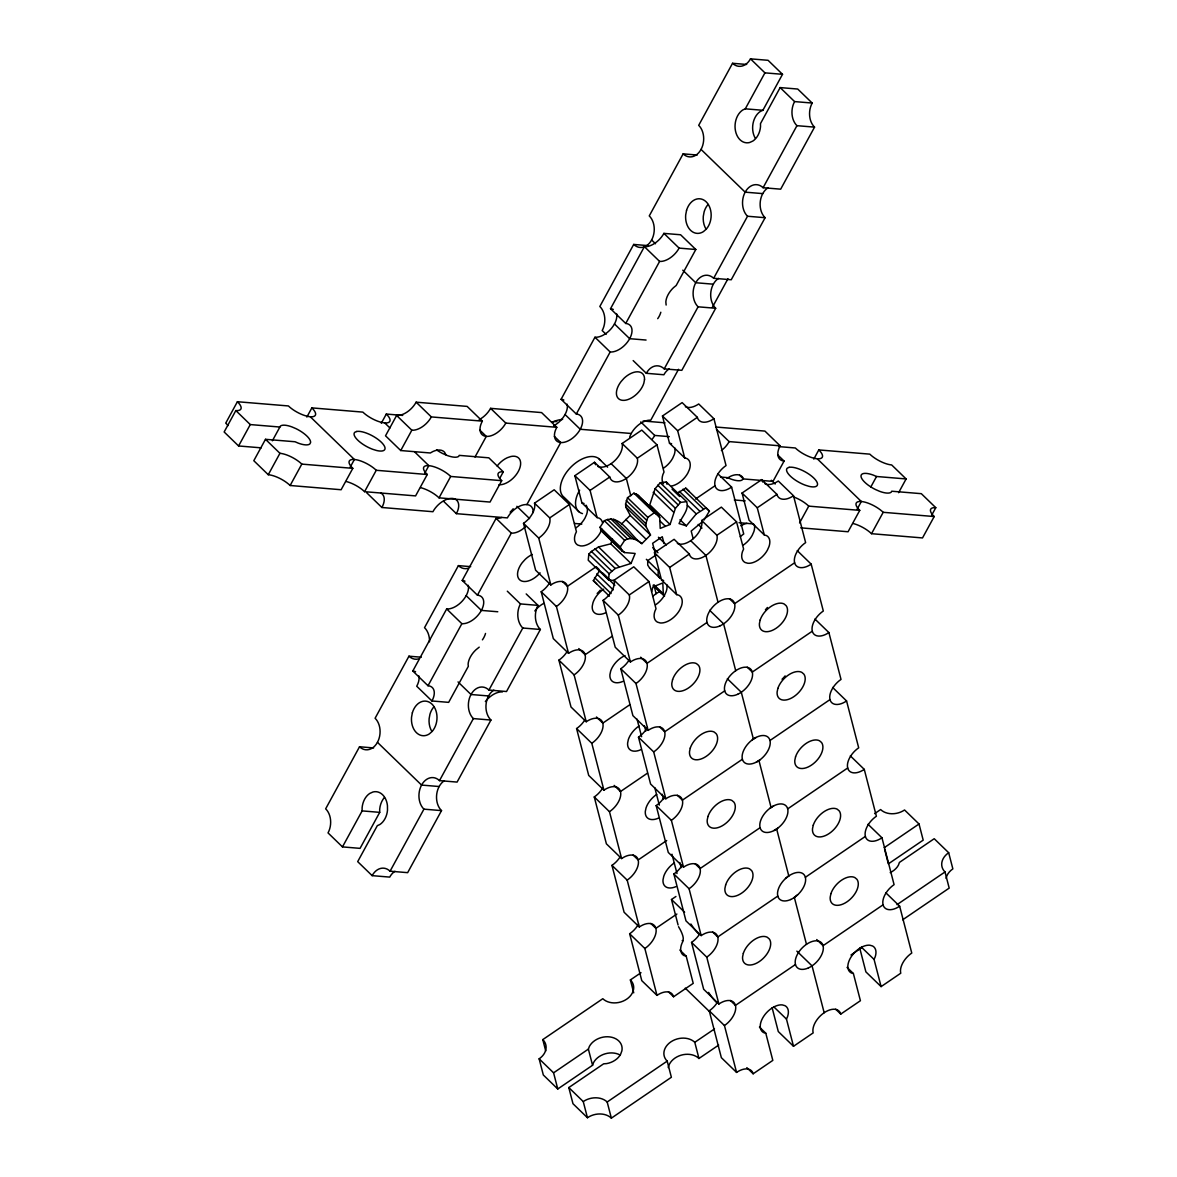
<?xml version="1.0" encoding="UTF-8"?>
<svg xmlns="http://www.w3.org/2000/svg" width="1177" height="1177" viewBox="0 0 1177 1177"><rect width="100%" height="100%" fill="white"/><g stroke="black" fill="none" stroke-linecap="round" stroke-linejoin="round"><path stroke-width="1.5" d="M612.452 538.845L610.731 543.833L598.534 546.937L591.428 551.439L588.838 554.117L588.235 560.223L608.524 579.864L613.703 580.541M608.524 579.864L609.112 573.773L615.203 568.462L631.019 563.474L635.153 553.455L624.604 552.557L622.295 551.277L602.006 531.621L600.005 527.281L604.345 520.72C620.411 512.981 630.74 536.756 641.862 543.642L650.498 535.02L646.099 526.752L625.811 507.096L625.575 504.036L627.518 497.694L633.947 493.163L638.243 495.414L658.532 515.07L659.694 517.497L660.209 528.414L670.051 524.471L675.407 508.317L680.541 502.402L686.603 501.637C689.472 509.729 681.88 516.688 679.055 523.588L686.338 525.854L696.284 513.922L706.023 507.802L709.407 511.098L704.037 520.043M646.099 526.752L645.849 523.677L647.791 517.35L654.235 512.819L658.532 515.07M686.603 501.637L666.329 481.982L660.253 482.747L655.118 488.661L649.778 504.815L670.051 524.471M651.675 591.575L652.955 586.882L662.798 582.953L663.313 593.855L664.49 596.298L653.073 585.249M640.994 972.717L630.386 979.926A17.346 13.315 -14.5 0 1 626.738 999.141A17.346 13.315 -14.5 0 1 602.801 998.714L542.788 1039.6A17.346 13.315 -14.5 0 1 539.14 1058.829L543.318 1074.984L557.766 1088.99L592.561 1065.273L588.382 1049.119L589.397 1046.382A17.346 13.315 -14.5 0 1 609.966 1036.937A17.346 13.315 -14.5 0 1 621.883 1050.826L620.588 1054.327A17.346 13.315 -14.5 0 1 606.67 1063.596L603.639 1063.831L568.8 1087.563L572.978 1103.717L587.441 1117.723A17.346 13.315 -14.5 0 1 611.363 1118.15L671.376 1077.264L667.197 1061.11A17.346 13.315 -14.5 0 1 670.846 1041.88A17.346 13.315 -14.5 0 1 694.783 1042.307L714.498 1028.933M592.561 1065.273L593.576 1062.551A17.346 13.315 -14.5 0 1 620.029 1054.975M596.71 583.91L593.326 580.614L599.652 570.536L614.865 585.278M601.859 529.091L600.211 532.813A17.346 10.078 -45.9 0 1 580.658 545.922L577.922 545.142A17.346 10.078 -45.9 0 1 575.288 534.255L576.421 531.71L569.388 504.506L554.176 489.779L534.52 503.167A17.346 10.078 -45.9 0 1 523.515 523.338L535.623 570.198L550.836 584.94A17.346 10.078 -45.9 0 1 567.417 586.308L595.93 566.887M796.844 951.134L812.056 965.876L824.165 1012.735A17.346 10.078 -45.9 0 0 813.16 1032.906L793.504 1046.294L786.471 1019.091L787.59 1016.56A17.346 10.078 -45.9 0 0 784.971 1005.673L782.234 1004.893A17.346 10.078 -45.9 0 0 763.814 1016.148A17.346 10.078 -45.9 0 0 763.652 1032.612L765.786 1033.215L772.818 1060.389L753.148 1073.792A17.346 10.078 -45.9 0 0 736.567 1072.409L721.354 1057.667L709.245 1010.808A17.346 10.078 -45.9 0 0 717.455 1002.245M885.707 892.681L899.655 906.187L911.763 953.046A17.346 10.078 -45.9 0 0 900.758 973.217L881.102 986.62L874.07 959.417L875.188 956.872A17.346 10.078 -45.9 0 0 872.569 945.984L869.832 945.205A17.346 10.078 -45.9 0 0 851.412 956.46A17.346 10.078 -45.9 0 0 851.251 972.923L853.384 973.541L860.416 1000.715L840.746 1014.103A17.346 10.078 -45.9 0 0 824.165 1012.735M414.569 451.821L428.84 465.651A17.346 6.076 28.6 0 0 427.266 474.508L376.257 470.285A17.346 6.076 28.6 0 0 354.395 459.486L310.272 416.746A17.346 6.076 28.6 0 1 288.409 405.947L237.401 401.725L225.734 423.117A17.346 6.076 28.6 0 1 227.955 425.633M237.401 401.725A17.346 6.076 28.6 0 1 235.827 410.567L224.145 431.974L238.593 445.965L261.235 447.848M238.593 445.965L250.274 424.573L279.876 427.03L280.406 426.089A17.346 6.076 28.6 0 1 291.999 426.942L296.045 428.678A17.346 6.076 28.6 0 1 310.581 442.581L309.816 443.979A17.346 6.076 28.6 0 1 298.208 443.126L295.059 441.758L265.487 439.315L253.805 460.707L268.268 474.714A17.346 6.076 28.6 0 1 290.13 485.498L341.124 489.735L352.806 468.343A17.346 6.076 28.6 0 1 354.395 459.486L350.216 467.122M272.373 440.786L279.876 427.03M268.268 474.714L279.935 453.307L265.487 439.315M306.859 417.055L311.861 407.889L362.854 412.112A17.346 6.076 28.6 0 0 384.732 422.911L389.911 427.942M290.13 485.498L301.812 464.106L352.806 468.343M381.304 423.234L386.306 414.054L402.696 415.422M474.993 457.059L486.292 436.387A17.346 10.078 -45.9 0 1 482.349 421.145L467.137 406.403L416.128 402.181A17.346 10.078 -45.9 0 1 396.62 415.466L385.526 435.799L400.739 450.541L430.341 452.983L432.842 451.556A17.346 10.078 -45.9 0 1 444.656 452.351L445.892 454.793M346.097 481.467A17.346 6.076 28.6 0 1 364.576 491.677L376.257 470.285M400.739 450.541L411.832 430.208A17.346 10.078 -45.9 0 0 431.341 416.923L482.349 421.145M424.676 473.301L428.84 465.651A17.346 6.076 28.6 0 1 450.703 476.45L501.711 480.672A17.346 6.076 28.6 0 1 503.3 471.83L488.838 457.824L459.236 455.367L458.721 456.308A17.346 6.076 28.6 0 1 447.113 455.455L443.082 453.719A17.346 6.076 28.6 0 1 436.623 449.923M427.266 474.508L415.584 495.9L364.576 491.677M420.542 487.631A17.346 6.076 28.6 0 1 439.036 497.842L450.703 476.45M499.96 477.936L503.3 471.83M501.711 480.672L490.029 502.064L439.036 497.842M439.153 786.53L421.572 785.074L377.449 742.334A17.346 12.741 -85.3 0 1 359.529 746.762L325.661 808.82A17.346 12.741 -85.3 0 1 328.03 832.904L342.478 846.896L360.059 848.367L379.715 812.351L379.685 809.276A17.346 12.741 -85.3 0 1 384.482 797.403M421.278 657.222L408.963 656.192L375.095 718.25A17.346 12.741 -85.3 0 1 377.449 742.334M470.697 566.652L458.397 565.622L424.529 627.665A17.346 12.741 -85.3 0 1 429.517 641.803M655.515 243.771L651.617 239.99A17.346 12.741 -85.3 0 1 633.697 244.433L599.829 306.476A17.346 12.741 -85.3 0 1 602.183 330.56L606.126 334.386M762.755 193.616L745.159 192.16L701.051 149.42A17.346 12.741 -85.3 0 1 683.131 153.863L649.263 215.906A17.346 12.741 -85.3 0 1 651.617 239.99M755.354 138.356A17.346 12.741 -85.3 0 1 760.371 111.418L762.887 110.285L782.514 74.313L768.066 60.307L750.485 58.85A17.346 12.741 -85.3 0 1 732.55 63.293L698.697 125.336A17.346 12.741 -85.3 0 1 701.051 149.42M479.216 647.144L475.758 649.969A17.346 10.078 -45.9 0 0 468.108 664.24L468.314 666.344L448.658 702.36L431.944 700.977A17.346 10.078 -45.9 0 0 428.016 685.735L412.803 671.008L446.657 608.95A17.346 10.078 -45.9 0 0 462.296 601.05A17.346 10.078 -45.9 0 0 468.24 585.293M428.016 685.735L461.87 623.692A17.346 10.078 -45.9 0 0 481.378 610.407A17.346 10.078 -45.9 0 0 477.435 595.165L462.223 580.438L496.091 518.38A17.346 10.078 -45.9 0 0 501.785 517.453M526.869 504.595L560.738 442.552A17.346 10.078 -45.9 0 0 580.246 429.267A17.346 10.078 -45.9 0 0 576.303 414.024L561.091 399.283L594.959 337.24A17.346 10.078 -45.9 0 0 610.598 329.339A17.346 10.078 -45.9 0 0 616.542 313.582M576.303 414.024L610.172 351.982A17.346 10.078 -45.9 0 0 629.68 338.682A17.346 10.078 -45.9 0 0 625.737 323.454L610.525 308.712L644.393 246.67A17.346 10.078 -45.9 0 0 663.902 233.384L680.6 234.767L695.813 249.495L676.187 285.481L673.479 287.688A17.346 10.078 -45.9 0 0 665.844 301.959L666.138 305.049M477.435 595.165L511.304 533.122A17.346 10.078 -45.9 0 0 525.354 526.84M625.737 323.454L659.606 261.412A17.346 10.078 -45.9 0 0 679.114 248.112L695.813 249.495M342.478 846.896L362.133 810.894L362.104 807.819A17.346 12.741 -85.3 0 1 369.769 793.43L372.977 791.989A17.346 12.741 -85.3 0 1 387.454 805.642L387.498 810.159A17.346 12.741 -85.3 0 1 379.833 824.533L377.317 825.666L357.69 861.638L372.138 875.644L389.719 877.1A17.346 12.741 -85.3 0 1 394.972 871.289M682.763 270.166L695.739 282.73A17.346 12.741 -85.3 0 1 713.659 278.287L747.527 216.244A17.346 12.741 -85.3 0 1 745.159 192.16A17.346 12.741 -85.3 0 1 763.093 187.717L780.675 189.173L814.543 127.131A17.346 12.741 -85.3 0 1 812.189 103.046L797.726 89.04L780.145 87.584L760.489 123.6L760.519 126.675A17.346 12.741 -85.3 0 1 752.853 141.049L749.646 142.505A17.346 12.741 -85.3 0 1 735.507 131.044A17.346 12.741 -85.3 0 1 742.79 109.961L745.291 108.828L764.932 72.856L782.514 74.313M372.138 875.644A17.346 12.741 -85.3 0 1 390.073 871.201L423.926 809.158A17.346 12.741 -85.3 0 1 421.572 785.074A17.346 12.741 -85.3 0 1 439.492 780.631L457.088 782.087L490.941 720.044A17.346 12.741 -85.3 0 1 493.84 690.134M439.492 780.631L473.36 718.588A17.346 12.741 -85.3 0 1 471.006 694.504L458.03 681.924M488.587 695.96L471.006 694.504A17.346 12.741 -85.3 0 1 488.926 690.06L522.794 628.018A17.346 12.741 -85.3 0 1 520.44 603.919L507.302 591.192M633.167 360.574L646.305 373.3A17.346 12.741 -85.3 0 1 664.225 368.872L698.093 306.814A17.346 12.741 -85.3 0 1 695.739 282.73L713.321 284.187M763.093 187.717L796.947 125.674A17.346 12.741 -85.3 0 1 794.593 101.59L780.145 87.584M678.54 369.284L650.763 420.189A17.346 10.078 -45.9 0 0 629.636 437.211M712.35 307.344L727.975 278.714M444.406 780.704A17.346 12.741 -85.3 0 0 441.522 810.615L407.654 872.657L390.073 871.201M526.193 593.929L538.021 605.39A17.346 12.741 -85.3 0 0 540.375 629.474L506.522 691.517L488.926 690.06M718.573 278.375A17.346 12.741 -85.3 0 0 715.675 308.271L681.821 370.328L664.225 368.872M768.007 187.805A17.346 12.741 -85.3 0 0 765.109 217.701L731.241 279.758L713.659 278.287M715.763 427.016L764.932 431.091L780.145 445.833A17.346 10.078 -45.9 0 0 784.088 461.06L772.995 481.393L743.423 478.936L739.612 475.258M813.793 459.089L818.795 449.923L869.803 454.145A17.346 6.076 28.6 0 0 891.666 464.944L906.113 478.936L898.61 492.692M799.566 522.941L808.746 506.139L859.754 510.362A17.346 6.076 28.6 0 1 861.329 501.505L817.221 458.765A17.346 6.076 28.6 0 1 795.343 447.981L778.953 446.613M857.165 509.155L861.329 501.505A17.346 6.076 28.6 0 1 883.191 512.304L934.2 516.541A17.346 6.076 28.6 0 1 935.789 507.684L921.326 493.678L891.725 491.221L891.21 492.177A17.346 6.076 28.6 0 1 879.602 491.324L875.57 489.573A17.346 6.076 28.6 0 1 861.034 476.567A17.346 6.076 28.6 0 1 873.393 475.14L876.541 476.494L906.113 478.936M870.7 487.19L876.541 476.494M859.754 510.362L848.073 531.754L800.713 527.84M853.031 523.485A17.346 6.076 28.6 0 1 871.524 533.696L883.191 512.304M931.61 515.32L935.789 507.684M934.2 516.541L922.518 537.933L871.524 533.696M743.07 478.45L742.304 479.833A17.346 6.076 28.6 0 1 730.696 478.98L727.548 477.627L720.589 477.038M622.295 551.277L620.294 546.937L624.634 540.361C630.519 536.506 637.037 539.552 641.862 543.642M621.588 524L630.225 515.364L625.811 507.096M677.113 493.31L685.735 488.146L709.407 511.098M701.757 522.264L691.193 531.033L693.15 538.625M785.5 878.454L788.987 875.688M794.122 897.536L797.609 894.77M602.403 522.397A17.346 10.078 -45.9 0 0 599.24 518.204L597.107 517.586L581.894 502.844L574.862 475.685L594.532 462.281L609.745 477.023A17.346 10.078 -45.9 0 0 626.326 478.392A17.346 10.078 -45.9 0 0 637.331 458.221L656.987 444.832L641.774 430.091L622.118 443.494A17.346 10.078 -45.9 0 1 614.585 460.854A17.346 10.078 -45.9 0 1 597.769 466.416M671.537 486.042A17.346 10.078 -45.9 0 0 687.809 473.125L689.457 469.402A17.346 10.078 -45.9 0 0 686.838 458.515L684.705 457.912L669.492 443.17L662.46 415.996L682.13 402.608L697.343 417.335A17.346 10.078 -45.9 0 0 713.924 418.718L726.032 465.577A17.346 10.078 -45.9 0 0 715.027 485.748L695.519 499.033M550.836 584.94L538.728 538.08A17.346 10.078 -45.9 0 0 549.733 517.909L569.388 504.506M597.107 517.586L590.074 490.412L609.745 477.023M684.705 457.912L677.672 430.738L697.343 417.335M707.009 622.456L647.012 663.342A17.346 10.078 -45.9 0 0 630.431 661.974L615.218 647.232L603.095 600.373A17.346 10.078 -45.9 0 0 614.1 580.202L633.756 566.814L648.968 581.541L656.001 608.744L654.883 611.29A17.346 10.078 -45.9 0 0 657.502 622.162L660.238 622.957A17.346 10.078 -45.9 0 0 679.791 609.848L681.454 606.111A17.346 10.078 -45.9 0 0 678.835 595.224L676.687 594.62L661.474 579.878L654.456 552.704L674.112 539.316L689.325 554.058A17.346 10.078 -45.9 0 0 705.906 555.426A17.346 10.078 -45.9 0 0 716.911 535.255L736.567 521.867L721.354 507.125L701.698 520.514A17.346 10.078 -45.9 0 1 694.165 537.889A17.346 10.078 -45.9 0 1 677.349 543.45M736.567 521.867L743.599 549.07L742.481 551.601A17.346 10.078 -45.9 0 0 745.1 562.488L747.836 563.268A17.346 10.078 -45.9 0 0 767.389 550.159L769.052 546.437A17.346 10.078 -45.9 0 0 766.433 535.55L764.285 534.947L749.072 520.205L742.054 493.031L761.71 479.642L776.923 494.369A17.346 10.078 -45.9 0 0 793.504 495.752L805.627 542.612A17.346 10.078 -45.9 0 0 794.607 562.783L734.61 603.669L729.534 598.755M630.431 661.974L618.308 615.115A17.346 10.078 -45.9 0 0 629.312 594.944L648.968 581.541M676.687 594.62L669.669 567.446L689.325 554.058M764.285 534.947L757.267 507.773L776.923 494.369M612.114 636.316L585.116 654.721A17.346 10.078 -45.9 0 1 574.096 674.892L586.22 721.751A17.346 10.078 -45.9 0 1 602.801 723.119L629.813 704.729M724.708 690.87L664.696 731.756A17.346 10.078 -45.9 0 1 653.691 751.926L665.814 798.786A17.346 10.078 -45.9 0 1 682.395 800.154L742.393 759.268M797.256 550.645L811.188 564.151L823.312 611.01A17.346 10.078 -45.9 0 0 812.307 631.181L752.294 672.067L747.218 667.153M647.497 773.142L620.5 791.533A17.346 10.078 -45.9 0 1 609.48 811.703L621.603 858.563A17.346 10.078 -45.9 0 1 638.184 859.946L666.697 840.525M769.993 740.48L829.991 699.594A17.346 10.078 -45.9 0 1 841.011 679.423L828.888 632.564L814.94 619.058M760.092 827.681L700.08 868.567A17.346 10.078 -45.9 0 1 689.075 888.738L701.183 935.597A17.346 10.078 -45.9 0 1 717.764 936.966L777.776 896.094M787.678 808.879L847.69 767.992A17.346 10.078 -45.9 0 1 858.695 747.822L846.572 700.962L832.625 687.456M678.084 924.975L671.493 899.508L675.936 896.477M676.878 914.043L655.883 928.344A17.346 10.078 -45.9 0 1 644.864 948.515L656.987 995.374A17.346 10.078 -45.9 0 1 673.568 996.757L693.224 983.354L686.206 956.18L679.865 950.045M874.614 813.645L880.617 809.555A17.346 13.315 -14.5 0 0 904.554 809.982L919.016 823.988L923.195 840.143L888.355 863.874L884.604 849.338M805.362 877.292L865.375 836.406A17.346 10.078 -45.9 0 1 876.379 816.235L864.271 769.375L850.324 755.869M557.766 1088.99L553.587 1072.821L588.382 1049.119M884.177 847.72L919.016 823.988M795.475 964.493L735.463 1005.379A17.346 10.078 -45.9 0 1 724.458 1025.55L736.567 1072.409M868.008 824.268L881.956 837.774L894.079 884.648A17.346 10.078 -45.9 0 0 883.074 904.819L823.061 945.69L816.72 939.555M568.8 1087.563L583.248 1101.569A17.346 13.315 -14.5 0 1 607.185 1101.996L667.197 1061.11M897.006 904.657L945.013 871.951A17.346 13.315 -14.5 0 1 948.677 852.722L934.214 838.715L899.419 862.432L898.419 865.169A17.346 13.315 -14.5 0 1 890.224 872.598M902.685 919.796L949.192 888.105L945.013 871.951M850.986 954.988L861.593 947.794M668.242 1067.568A17.346 13.315 -14.5 0 1 681.086 1055.195A17.346 13.315 -14.5 0 1 698.961 1058.476L718.676 1045.088M752.353 739.774L755.987 737.479M756.355 762.122A17.346 10.078 -45.9 0 0 768.257 737.361A17.346 10.078 -45.9 0 0 743.893 749.911A17.346 10.078 -45.9 0 0 756.355 762.122L760.004 759.827M770.038 808.172L773.672 805.877M774.054 830.535A17.346 10.078 -45.9 0 0 785.956 805.774A17.346 10.078 -45.9 0 0 761.578 818.324A17.346 10.078 -45.9 0 0 774.054 830.535L777.688 828.24M682.16 940.703L682.881 940.291A17.346 4.723 55.7 0 0 680.218 929.624L678.526 926.682M726.974 478.348L730.637 476.244A17.346 10.078 -45.9 0 1 742.466 477.038L743.423 478.936M732.55 63.293L746.63 64.455M794.593 101.59L812.189 103.046M745.291 108.828L762.887 110.285M796.947 125.674L814.543 127.131M683.131 153.863L697.196 155.026M747.527 216.244L765.109 217.701M633.697 244.433L647.762 245.596M698.093 306.814L715.675 308.271M646.07 340.05L629.68 338.682L614.468 323.955M646.305 373.3L663.887 374.757A17.346 12.741 -85.3 0 1 669.139 368.945M479.201 419.63A17.346 10.078 -45.9 0 0 490.588 408.345L541.582 412.583L556.795 427.31A17.346 10.078 -45.9 0 0 560.738 442.552L554.396 436.417M643.128 420.998L664.99 422.808M479.951 430.238L486.292 436.387A17.346 10.078 -45.9 0 0 505.801 423.087L556.795 427.31M631.24 433.489L580.246 429.267L565.034 414.525M640.759 421.925L654.692 435.431L669.272 436.638M716.469 429.325L729.152 441.596L780.145 445.833M734.301 499.96L745.218 500.872M739.009 522.72L753.589 523.927M366.694 492.751L381.907 507.493L432.915 511.715A17.346 10.078 -45.9 0 1 452.424 498.43A17.346 10.078 -45.9 0 1 456.367 513.658L507.361 517.895A17.346 10.078 -45.9 0 1 523.574 504.83A17.346 10.078 -45.9 0 1 533.137 512.569M574.523 523.456L581.821 524.059M520.44 603.919L538.021 605.39M497.783 611.76L481.378 610.407L466.166 595.665M522.794 628.018L540.375 629.474M473.36 718.588L490.941 720.044M359.529 746.762L373.595 747.939M423.926 809.158L441.522 810.615M362.133 810.894L379.715 812.351M669.492 443.17L671.626 443.773M581.894 502.844L584.027 503.462M661.474 579.878L663.622 580.496M686.206 956.18L684.058 955.577A17.346 10.078 -45.9 0 1 683.101 940.967M649.675 568.167L647.718 565.078L647.733 560.635L655.707 555.206L652.632 543.303L662.283 536.727L664.049 543.524M750.485 58.85L764.932 72.856M663.902 233.384L679.114 248.112M644.393 246.67L659.606 261.412M777.747 454.925L784.088 461.06M713.924 418.718L698.711 403.976A17.346 10.078 -45.9 0 1 685.367 406.727M793.504 495.752L778.291 481.01A17.346 10.078 -45.9 0 1 764.947 483.762M771.303 480.26L775.202 484.027M594.959 337.24L610.172 351.982M662.46 415.996L677.672 430.738M742.054 493.031L757.267 507.773M717.661 473.61L731.608 487.116L743.732 533.99A17.346 10.078 -45.9 0 0 740.259 536.786M682.954 489.205L703.228 508.847M679.35 491.383L699.638 511.039M672.067 489.161L679.673 496.532M687.397 505.316L696.284 513.922M622.118 443.494L637.331 458.221M701.698 520.514L716.911 535.255M660.253 482.747L680.541 502.402M657.766 485.159L678.055 504.801M698.196 524.427L701.992 528.12M655.118 488.661L675.407 508.317M653.191 492.339L673.479 511.995M680.012 519.704L686.338 525.854M611.113 463.664L626.326 478.392L630.813 495.752M690.693 540.684L705.906 555.426L718.029 602.286M636.227 493.781L656.516 513.422M652.087 510.127L659.694 517.497M598.74 458.574L607.612 467.181M633.947 493.163L654.235 512.819M660.106 521.161L665.182 526.075M627.518 497.694L647.791 517.35M626.267 500.549L646.556 520.19M625.575 504.036L645.849 523.677M658.429 537.242L666.314 544.877M630.225 515.364L650.498 535.02M625.708 519.469L645.996 539.125M652.72 547.643L657.972 552.734M574.862 475.685L590.074 490.412M654.456 552.704L669.669 567.446M709.657 610.319L723.59 623.839L735.713 670.699M613.717 519.175L634.006 538.831M610.76 518.822L631.049 538.477M607.361 519.44L627.65 539.081M490.588 408.345L505.801 423.087M646.35 559.296L658.178 570.757L658.164 575.2L660.135 578.304L649.616 568.108M604.345 520.72L624.634 540.361M600.005 527.281L620.294 546.937M610.657 539.051L624.604 552.557M600.491 529.488L620.765 549.144M579.349 512.069L564.136 497.327A26.026 15.11 -45.9 0 1 570.904 467.107A26.026 15.11 -45.9 0 1 600.579 460.472M654.441 585.263L663.313 593.855M610.731 543.833L631.019 563.474M653.823 585.66L661.43 593.017M598.534 546.937L618.822 566.593M594.915 548.806L615.203 568.462M727.342 678.732L741.289 692.238L753.412 739.097M591.428 551.439L611.716 571.08M588.838 554.117L609.112 573.773M534.52 503.167L549.733 517.909M614.1 580.202L629.312 594.944M596.592 567.064L599.137 569.521M602.933 573.214L610.539 580.585M596.754 573.92L613.246 589.883M416.128 402.181L431.341 416.923M594.517 577.554L610.995 593.517M516.865 506.316L529.547 518.601M593.326 580.614L609.392 596.195M603.095 600.373L618.308 615.115M523.515 523.338L538.728 538.08M396.62 415.466L411.832 430.208M640.671 657.207L647.012 663.342A17.346 10.078 -45.9 0 1 635.992 683.513L648.115 730.373A17.346 10.078 -45.9 0 1 664.696 731.756L659.62 726.842M562.356 581.394L567.417 586.308A17.346 10.078 -45.9 0 1 556.412 606.479L568.535 653.338A17.346 10.078 -45.9 0 1 585.116 654.721L578.775 648.571M496.091 518.38L511.304 533.122M549.424 583.174A17.346 10.078 -45.9 0 1 541.199 591.751L556.412 606.479M629.004 660.209A17.346 10.078 -45.9 0 1 620.779 668.771L635.992 683.513M443.685 501.387L456.367 513.658M568.535 653.338L553.322 638.611L541.199 591.751M648.115 730.373L632.902 715.645L620.779 668.771M861.387 947.132L874.07 959.417M567.108 651.587A17.346 10.078 -45.9 0 1 558.898 660.15L574.096 674.892M647.409 727.386A17.346 10.078 -45.9 0 1 638.478 737.185L653.691 751.926M881.102 986.62L865.889 971.878L859.74 948.073M596.459 716.984L602.801 723.119A17.346 10.078 -45.9 0 1 591.796 743.29L603.919 790.164A17.346 10.078 -45.9 0 1 620.5 791.533L614.159 785.397M677.319 795.24L682.395 800.154A17.346 10.078 -45.9 0 1 671.376 820.325L683.499 867.184A17.346 10.078 -45.9 0 1 700.08 868.567L695.004 863.653M847.043 967.391L853.384 973.541M586.22 721.751L571.007 707.009L558.898 660.15M665.814 798.786L650.601 784.044L638.478 737.185M584.807 720A17.346 10.078 -45.9 0 1 576.583 728.563L591.796 743.29M664.387 797.02A17.346 10.078 -45.9 0 1 656.163 805.598L671.376 820.325M446.657 608.95L461.87 623.692M235.827 410.567L250.274 424.573M835.685 1009.189L840.746 1014.103M603.919 790.164L588.706 775.422L576.583 728.563M683.499 867.184L668.286 852.457L656.163 805.598M602.492 788.399A17.346 10.078 -45.9 0 1 594.267 796.961L609.48 811.703M682.072 865.433A17.346 10.078 -45.9 0 1 673.862 873.996L689.075 888.738M633.108 855.032L638.184 859.946A17.346 10.078 -45.9 0 1 627.179 880.116L639.302 926.976A17.346 10.078 -45.9 0 1 655.883 928.344L650.807 923.43M712.703 932.052L717.764 936.966A17.346 10.078 -45.9 0 1 706.759 957.136L718.882 1004.01A17.346 10.078 -45.9 0 1 735.463 1005.379L730.387 1000.465M671.493 899.508L684.631 912.234M621.603 858.563L606.39 843.821L594.267 796.961M701.183 935.597L685.97 920.855L673.862 873.996M773.789 1006.821L786.471 1019.091M699.771 933.847A17.346 10.078 -45.9 0 1 691.546 942.409L706.759 957.136M620.176 856.812A17.346 10.078 -45.9 0 1 611.966 865.375L627.179 880.116M793.504 1046.294L778.291 1031.552L772.141 1007.762M431.944 700.977L416.732 686.235A17.346 10.078 -45.9 0 0 418.806 675.863M759.445 1027.08L765.786 1033.215M639.302 926.976L624.09 912.234L611.966 865.375M718.882 1004.01L703.669 989.268L691.546 942.409M709.245 1010.808L724.458 1025.55M638.596 923.974A17.346 10.078 -45.9 0 1 629.651 933.773L644.864 948.515M685.264 988.136L710.246 1012.323M746.821 1067.642L753.148 1073.792M668.492 991.843L673.568 996.757M656.987 995.374L641.774 980.647L629.651 933.773M539.14 1058.829L553.587 1072.821M685.735 488.146L689.119 491.456M638.243 495.414L639.42 497.856M666.329 481.982L667.006 484.247M948.677 852.722L952.855 868.876A17.346 13.315 -14.5 0 0 946.073 878.41M758.974 760.651L771.097 807.51M776.673 829.049L788.781 875.923M794.357 897.462L806.48 944.322M656.987 444.832L664.019 472.036L662.886 474.566A17.346 10.078 -45.9 0 0 663.504 483.762M653.882 584.984L656.133 593.664M644.496 725.841L645.849 731.064M662.18 794.254L663.534 799.477M679.835 862.506L681.174 867.655M637.066 719.176L641.612 736.714M654.765 787.59L659.297 805.127M671.993 854.237L676.996 873.525M694.783 1042.307L698.961 1058.476M630.386 979.926L633.726 992.844M607.185 1101.996L611.363 1118.15M583.248 1101.569L587.441 1117.723M542.788 1039.6L545.716 1050.914M705.935 228.926A17.346 12.741 -85.3 0 1 703.287 216.362L704.111 211.934A17.346 12.741 -85.3 0 1 708.068 204.489M660.827 312.243A17.346 12.741 -85.3 0 1 657.708 318.658M467.843 568.388A17.346 12.741 -85.3 0 1 458.397 565.622M418.409 658.973A17.346 12.741 -85.3 0 1 408.963 656.192M431.768 731.27A17.346 12.741 -85.3 0 1 429.119 718.706L429.943 714.277A17.346 12.741 -85.3 0 1 433.916 706.833M485.527 633.447A17.346 12.741 -85.3 0 1 482.408 639.847M386.306 414.054A17.346 6.076 28.6 0 1 384.732 422.911M311.861 407.889A17.346 6.076 28.6 0 1 310.272 416.746M279.935 453.307A17.346 6.076 28.6 0 1 301.812 464.106M551.925 421.954A26.026 15.11 -45.9 0 1 556.868 421.601M552.028 422.234A34.692 20.156 -45.9 0 1 562.635 419.38M716.572 1002.51A17.346 4.723 55.7 0 1 708.583 992.402M698.873 934.097A17.346 4.723 55.7 0 1 690.884 924.004M582.483 513.613A26.026 15.11 -45.9 0 1 579.628 490.191M818.795 449.923A17.346 6.076 28.6 0 1 817.221 458.765M794.107 497.135A17.346 6.076 28.6 0 1 808.746 506.139M610.525 308.712A17.346 10.078 -45.9 0 1 613.291 309.448M567.108 404.152A17.346 10.078 -45.9 0 1 553.661 425.794M561.091 399.283A17.346 10.078 -45.9 0 1 563.857 400.018M654.692 435.431A17.346 10.078 -45.9 0 1 652.279 439.095M485.365 701.536A17.346 10.078 -45.9 0 1 502.461 691.914M540.096 572.861A17.346 10.078 -45.9 0 1 520.764 580.599A17.346 10.078 -45.9 0 1 522.161 562.768L525.192 559.399A17.346 10.078 -45.9 0 1 532.313 554.47M498.93 484.762A17.346 10.078 -45.9 0 0 519.292 469.417A17.346 10.078 -45.9 0 0 510.906 456.499L507.287 457.721A17.346 10.078 -45.9 0 0 497.135 466.018M380.745 492.986A17.346 10.078 -45.9 0 1 381.907 507.493M513.187 508.758A17.346 10.078 -45.9 0 1 510.141 512.098M462.223 580.438A17.346 10.078 -45.9 0 1 465.003 581.173M534.799 610.966A17.346 10.078 -45.9 0 1 543.759 603.36M412.803 671.008A17.346 10.078 -45.9 0 1 415.569 671.743M729.152 441.596A17.346 10.078 -45.9 0 1 721.398 450.541M740.863 525.825A17.346 10.078 -45.9 0 1 746.924 523.338M658.296 818.206A17.346 10.078 -45.9 0 1 645.305 811.424L646.055 807.878A17.346 10.078 -45.9 0 1 656.722 794.401M675.981 886.619A17.346 10.078 -45.9 0 1 663.004 879.837L663.754 876.291A17.346 10.078 -45.9 0 1 674.421 862.815M731.608 487.116A17.346 10.078 -45.9 0 1 715.027 485.748M652.661 596.459A17.346 10.078 -45.9 0 1 659.797 591.604M674.789 447.981A17.346 10.078 -45.9 0 1 674.244 454.66L672.597 458.397A17.346 10.078 -45.9 0 1 663.578 468.137M595.724 464.753A17.346 10.078 -45.9 0 1 594.532 462.281M586.043 505.154A17.346 10.078 -45.9 0 1 586.646 514.349L584.998 518.071A17.346 10.078 -45.9 0 1 575.98 527.811M600.241 590.133A17.346 10.078 -45.9 0 1 597.166 593.458M640.612 749.808A17.346 10.078 -45.9 0 1 627.621 743.025L628.371 739.465A17.346 10.078 -45.9 0 1 639.037 726.003M622.913 681.395A17.346 10.078 -45.9 0 1 609.921 674.612L610.672 671.067A17.346 10.078 -45.9 0 1 625.016 655.574M605.228 612.982A17.346 10.078 -45.9 0 1 592.237 606.214L592.987 602.653A17.346 10.078 -45.9 0 1 603.654 589.191M864.271 769.375A17.346 10.078 -45.9 0 1 847.69 767.992M881.956 837.774A17.346 10.078 -45.9 0 1 865.375 836.406M899.655 906.187A17.346 10.078 -45.9 0 1 883.074 904.819M828.888 632.564A17.346 10.078 -45.9 0 1 812.307 631.181M846.572 700.962A17.346 10.078 -45.9 0 1 829.991 699.594M785.118 675.892A17.346 10.078 -45.9 0 1 782.043 679.217M767.419 607.479A17.346 10.078 -45.9 0 1 765.433 609.745M811.188 564.151A17.346 10.078 -45.9 0 1 794.607 562.783M762.902 482.099A17.346 10.078 -45.9 0 1 761.71 479.642M754.383 525.016A17.346 10.078 -45.9 0 1 753.839 531.695L752.177 535.432A17.346 10.078 -45.9 0 1 743.173 545.172M666.785 584.689A17.346 10.078 -45.9 0 1 666.241 591.384L664.578 595.106A17.346 10.078 -45.9 0 1 655.574 604.846M412.362 712.806L411.538 717.249A17.346 12.741 -85.3 0 0 429.267 733.962L432.136 731.461A17.346 12.741 -85.3 0 0 431.885 704.037A17.346 12.741 -85.3 0 0 412.362 712.806M686.529 210.477L685.691 214.905A17.346 12.741 -85.3 0 0 703.419 231.619L706.288 229.118A17.346 12.741 -85.3 0 0 706.053 201.694A17.346 12.741 -85.3 0 0 686.529 210.477M644.51 379.641L643.848 383.158A17.346 10.078 -45.9 0 1 622.824 400.357A17.346 10.078 -45.9 0 1 621.029 381.628L624.045 378.258A17.346 10.078 -45.9 0 1 644.51 379.641M672.567 679.688L671.817 683.234A17.346 10.078 -45.9 0 0 688.471 687.986A17.346 10.078 -45.9 0 0 698.535 665.343L696.519 663.637A17.346 10.078 -45.9 0 0 672.567 679.688M690.266 748.101L689.516 751.647A17.346 10.078 -45.9 0 0 706.171 756.399A17.346 10.078 -45.9 0 0 716.219 733.742L714.218 732.05A17.346 10.078 -45.9 0 0 690.266 748.101M707.951 816.5L707.2 820.06A17.346 10.078 -45.9 0 0 723.855 824.797A17.346 10.078 -45.9 0 0 733.918 802.155L731.903 800.448A17.346 10.078 -45.9 0 0 707.951 816.5M760.165 620.014L759.415 623.56A17.346 10.078 -45.9 0 0 776.07 628.312A17.346 10.078 -45.9 0 0 786.133 605.655L784.117 603.963A17.346 10.078 -45.9 0 0 760.165 620.014M725.65 884.913L724.9 888.458A17.346 10.078 -45.9 0 0 741.554 893.211A17.346 10.078 -45.9 0 0 751.603 870.553L749.602 868.861A17.346 10.078 -45.9 0 0 725.65 884.913M777.865 688.413L777.114 691.973A17.346 10.078 -45.9 0 0 793.769 696.71A17.346 10.078 -45.9 0 0 803.817 674.068L801.817 672.361A17.346 10.078 -45.9 0 0 777.865 688.413M743.334 953.311L742.584 956.872A17.346 10.078 -45.9 0 0 759.239 961.624A17.346 10.078 -45.9 0 0 769.302 938.966L767.286 937.26A17.346 10.078 -45.9 0 0 743.334 953.311M795.549 756.826L794.799 760.371A17.346 10.078 -45.9 0 0 811.453 765.124A17.346 10.078 -45.9 0 0 821.517 742.466L819.501 740.774A17.346 10.078 -45.9 0 0 795.549 756.826M813.248 825.224L812.498 828.785A17.346 10.078 -45.9 0 0 829.152 833.537A17.346 10.078 -45.9 0 0 839.201 810.879L837.2 809.173A17.346 10.078 -45.9 0 0 813.248 825.224M830.933 893.637L830.182 897.183A17.346 10.078 -45.9 0 0 846.837 901.935A17.346 10.078 -45.9 0 0 856.9 879.278L854.885 877.586A17.346 10.078 -45.9 0 0 830.933 893.637M356.631 431.473L354.851 432.253A17.346 6.076 28.6 0 0 372.668 449.29L376.493 450.482A17.346 6.076 28.6 0 0 381.157 442.052A17.346 6.076 28.6 0 0 356.631 431.473M789.12 467.328L787.339 468.108A17.346 6.076 28.6 0 0 805.156 485.145L808.982 486.336A17.346 6.076 28.6 0 0 813.645 477.906A17.346 6.076 28.6 0 0 789.12 467.328M790.694 899.522A17.346 10.078 -45.9 0 0 804.171 874.82A17.346 10.078 -45.9 0 0 779.851 885.722A17.346 10.078 -45.9 0 0 790.694 899.522M808.393 967.935A17.346 10.078 -45.9 0 0 821.87 943.233A17.346 10.078 -45.9 0 0 797.535 954.12A17.346 10.078 -45.9 0 0 808.393 967.935M737.626 694.312A17.346 10.078 -45.9 0 0 751.103 669.595A17.346 10.078 -45.9 0 0 726.783 680.497A17.346 10.078 -45.9 0 0 737.626 694.312M719.927 625.899A17.346 10.078 -45.9 0 0 733.418 601.197A17.346 10.078 -45.9 0 0 709.084 612.084A17.346 10.078 -45.9 0 0 719.927 625.899"/></g></svg>
